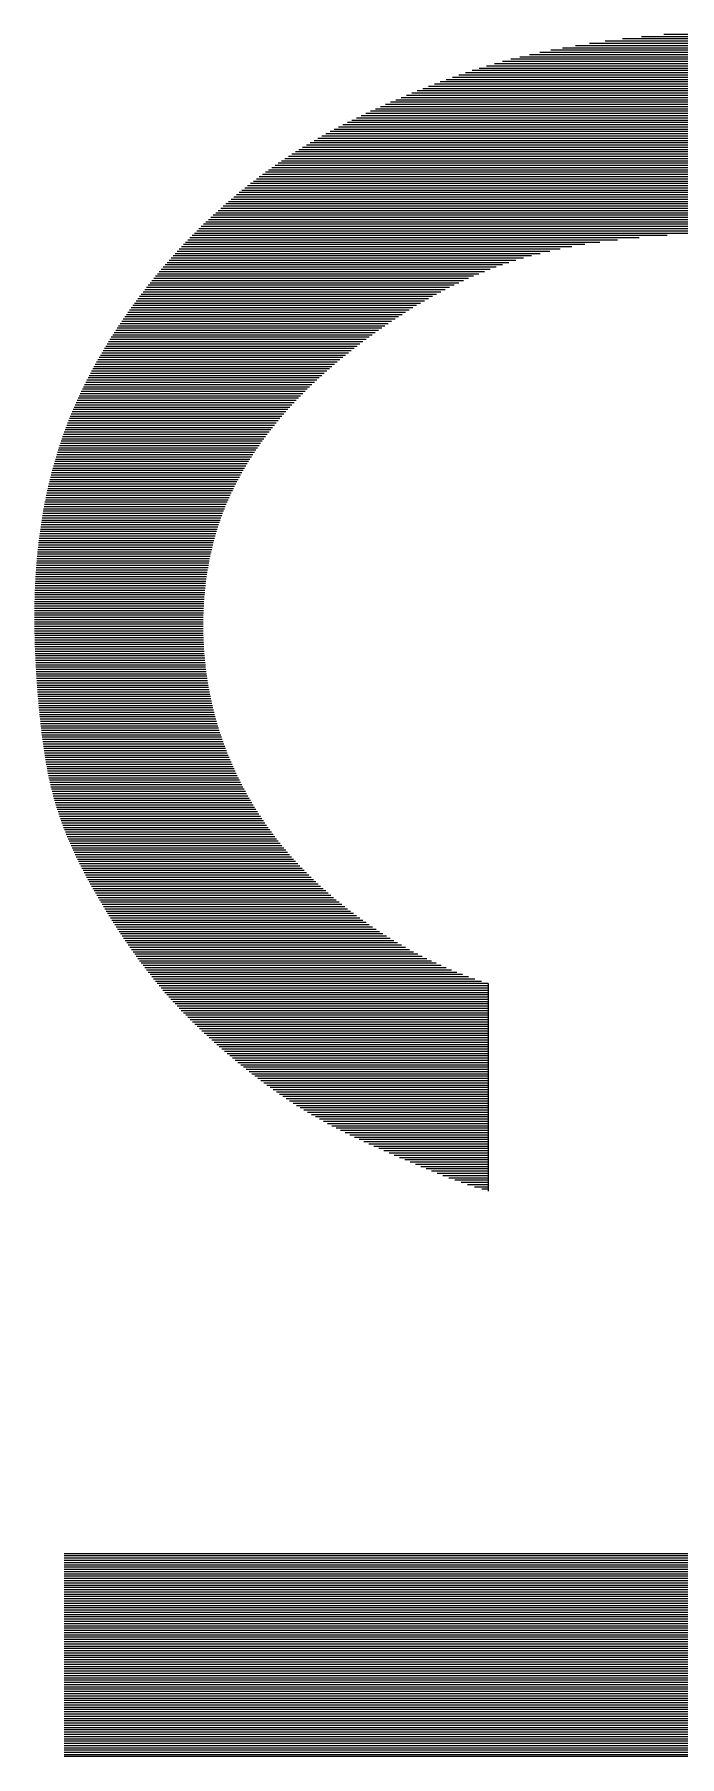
# Model space of a CAD drawing. Extents: x -2502 to 14741, y -2417 to 9756.
# Drawn here: x 8774.1 to 8793.4, y 1198.7 to 1250.1 of the extents above; entities that cross this region are included whole.
import ezdxf
from ezdxf.enums import TextEntityAlignment as Align
from ezdxf.xclip import XClip

# ---------------------------------------------------------------- set-up
doc = ezdxf.new("R2010")
doc.units = 0
doc.header["$LTSCALE"] = 60
doc.header["$MEASUREMENT"] = 0
doc.header["$XCLIPFRAME"] = 0
doc.layers.get('0').update_dxf_attribs({"linetype": 'CONTINUOUS'})
doc.layers.add('2017_67-102$0$RLA-FORMATO', color=7, linetype='CONTINUOUS')
doc.layers.add('2017_67-102$0$RLA-LOGO', color=7, linetype='CONTINUOUS')
doc.styles.add('2017_67-102$0$ROMAND', font='romand', dxfattribs={"height": 31.5})
doc.styles.add('2017_67-102$0$ROMANS', font='ROMANS.shx', dxfattribs={"height": 16.875})

# ---------------------------------------------------------------- blocks, each defined once
blk = doc.blocks.new('2017_67-102$0$viñeta-rl')
at = {"layer": '2017_67-102$0$RLA-LOGO', "color": 8, "true_color": 0x707070}
for p, q in [((-150.544, 241.71), (-150.544, 278.847)), ((-150.499, 241.71), (-150.499, 278.847)), ((-150.454, 241.71), (-150.454, 278.847)), ((-150.409, 241.71), (-150.409, 278.847)), ((-150.364, 241.71), (-150.364, 278.847)), ((-150.319, 241.71), (-150.319, 278.847)), ((-150.274, 241.71), (-150.274, 278.847)), ((-150.229, 241.71), (-150.229, 278.847)), ((-150.184, 241.71), (-150.184, 278.847)), ((-150.139, 241.71), (-150.139, 278.847)), ((-150.094, 241.71), (-150.094, 278.847)), ((-150.049, 241.71), (-150.049, 278.847)), ((-150.004, 241.71), (-150.004, 278.847)), ((-149.959, 241.71), (-149.959, 278.847)), ((-149.914, 241.71), (-149.914, 278.847)), ((-149.869, 241.71), (-149.869, 278.847)), ((-149.824, 241.71), (-149.824, 278.847)), ((-149.779, 241.71), (-149.779, 278.847)), ((-149.734, 241.71), (-149.734, 278.847)), ((-149.689, 241.71), (-149.689, 278.847)), ((-149.644, 241.71), (-149.644, 278.847)), ((-149.599, 241.71), (-149.599, 278.847)), ((-149.554, 241.71), (-149.554, 278.847)), ((-149.509, 241.71), (-149.509, 278.847)), ((-149.464, 241.71), (-149.464, 278.847)), ((-149.419, 241.71), (-149.419, 278.847)), ((-149.374, 241.71), (-149.374, 278.847)), ((-149.329, 241.71), (-149.329, 278.847)), ((-149.284, 241.71), (-149.284, 278.847)), ((-149.239, 241.71), (-149.239, 278.847)), ((-149.194, 241.71), (-149.194, 278.847)), ((-149.149, 241.71), (-149.149, 278.847)), ((-149.104, 241.71), (-149.104, 278.847)), ((-149.059, 241.71), (-149.059, 278.847)), ((-149.014, 241.71), (-149.014, 278.847)), ((-148.969, 241.71), (-148.969, 278.847)), ((-148.924, 241.71), (-148.924, 278.847)), ((-148.879, 241.71), (-148.879, 278.847)), ((-148.834, 241.71), (-148.834, 278.847)), ((-148.789, 241.71), (-148.789, 278.847)), ((-148.744, 241.71), (-148.744, 278.847)), ((-148.699, 241.71), (-148.699, 278.847)), ((-148.654, 241.71), (-148.654, 278.847)), ((-148.609, 241.71), (-148.609, 278.847)), ((-148.564, 241.71), (-148.564, 278.847)), ((-148.519, 241.71), (-148.519, 278.847)), ((-148.474, 241.71), (-148.474, 278.847)), ((-148.429, 241.71), (-148.429, 278.847)), ((-148.384, 241.71), (-148.384, 278.847)), ((-148.339, 241.71), (-148.339, 278.847)), ((-148.294, 241.71), (-148.294, 278.847)), ((-148.249, 241.71), (-148.249, 278.847)), ((-148.204, 241.71), (-148.204, 278.847)), ((-148.159, 241.71), (-148.159, 278.847)), ((-148.114, 241.71), (-148.114, 278.847)), ((-148.069, 241.71), (-148.069, 278.847)), ((-148.024, 241.71), (-148.024, 278.847)), ((-147.979, 241.71), (-147.979, 278.847)), ((-147.934, 241.71), (-147.934, 278.847)), ((-147.889, 241.71), (-147.889, 278.847)), ((-147.844, 241.71), (-147.844, 278.847)), ((-147.799, 241.71), (-147.799, 278.847)), ((-147.754, 241.71), (-147.754, 278.847)), ((-147.709, 241.71), (-147.709, 278.847)), ((-147.664, 241.71), (-147.664, 278.847)), ((-147.619, 241.71), (-147.619, 278.847)), ((-147.574, 241.71), (-147.574, 278.847)), ((-147.529, 241.71), (-147.529, 278.847)), ((-147.484, 241.71), (-147.484, 278.847)), ((-147.439, 241.71), (-147.439, 278.847)), ((-147.394, 241.71), (-147.394, 278.847)), ((-147.349, 241.71), (-147.349, 278.847)), ((-147.304, 241.71), (-147.304, 278.847)), ((-147.259, 241.71), (-147.259, 278.847)), ((-147.214, 241.71), (-147.214, 278.847)), ((-147.169, 241.71), (-147.169, 278.847)), ((-147.124, 241.71), (-147.124, 278.847)), ((-147.079, 241.71), (-147.079, 278.847)), ((-147.034, 241.71), (-147.034, 278.847)), ((-146.989, 241.71), (-146.989, 278.847)), ((-146.944, 241.71), (-146.944, 278.847)), ((-146.899, 241.71), (-146.899, 278.847)), ((-146.854, 241.71), (-146.854, 278.847)), ((-146.809, 241.71), (-146.809, 278.847)), ((-146.764, 241.71), (-146.764, 278.847)), ((-146.719, 241.71), (-146.719, 278.847)), ((-146.674, 241.71), (-146.674, 278.847)), ((-146.629, 241.71), (-146.629, 278.847)), ((-146.584, 241.71), (-146.584, 278.847)), ((-146.539, 241.71), (-146.539, 278.847)), ((-146.498, 278.847), (-146.498, 241.71))]:
    blk.add_line(p, q, dxfattribs=at)
at = {"layer": '2017_67-102$0$RLA-LOGO', "color": 9, "true_color": 0xc0c0c0}
for p, q in [((-177.053, 266.124), (-177.053, 244.535)), ((-177.008, 266.173), (-177.008, 244.488)), ((-176.963, 266.221), (-176.963, 244.441)), ((-176.918, 266.269), (-176.918, 244.395)), ((-176.873, 266.317), (-176.873, 244.35)), ((-176.828, 266.364), (-176.828, 244.305)), ((-177.368, 265.766), (-177.368, 244.878)), ((-177.323, 265.819), (-177.323, 244.828)), ((-177.278, 265.871), (-177.278, 244.778)), ((-177.233, 265.922), (-177.233, 244.728)), ((-177.188, 265.974), (-177.188, 244.679)), ((-177.143, 266.024), (-177.143, 244.63)), ((-177.098, 266.074), (-177.098, 244.582)), ((-177.638, 265.438), (-177.638, 245.196)), ((-177.593, 265.494), (-177.593, 245.141)), ((-177.548, 265.55), (-177.548, 245.087)), ((-177.503, 265.604), (-177.503, 245.034)), ((-177.458, 265.659), (-177.458, 244.982)), ((-177.413, 265.713), (-177.413, 244.93)), ((-177.908, 265.09), (-177.908, 245.538)), ((-177.863, 265.149), (-177.863, 245.479)), ((-177.818, 265.208), (-177.818, 245.421)), ((-177.773, 265.267), (-177.773, 245.363)), ((-177.728, 265.324), (-177.728, 245.307)), ((-177.683, 265.381), (-177.683, 245.251)), ((-178.133, 264.784), (-178.133, 245.845)), ((-178.088, 264.846), (-178.088, 245.781)), ((-178.043, 264.908), (-178.043, 245.719)), ((-177.998, 264.969), (-177.998, 245.658)), ((-177.953, 265.03), (-177.953, 245.597)), ((-178.403, 264.394), (-178.403, 246.244)), ((-178.358, 264.461), (-178.358, 246.175)), ((-178.313, 264.527), (-178.313, 246.107)), ((-178.268, 264.592), (-178.268, 246.04)), ((-178.223, 264.657), (-178.223, 245.974)), ((-178.178, 264.721), (-178.178, 245.909)), ((-178.628, 264.046), (-178.628, 246.609)), ((-178.583, 264.117), (-178.583, 246.534)), ((-178.538, 264.188), (-178.538, 246.459)), ((-178.493, 264.257), (-178.493, 246.386)), ((-178.448, 264.326), (-178.448, 246.315)), ((-178.808, 263.748), (-178.808, 246.924)), ((-178.763, 263.824), (-178.763, 246.844)), ((-178.718, 263.899), (-178.718, 246.764)), ((-178.673, 263.973), (-178.673, 246.686)), ((-178.988, 263.43), (-178.988, 247.262)), ((-178.943, 263.512), (-178.943, 247.176)), ((-178.898, 263.592), (-178.898, 247.09)), ((-178.853, 263.671), (-178.853, 247.007)), ((-179.168, 263.086), (-179.168, 247.624)), ((-179.123, 263.175), (-179.123, 247.531)), ((-179.078, 263.262), (-179.078, 247.44)), ((-179.033, 263.347), (-179.033, 247.35)), ((-179.348, 262.709), (-179.348, 248.009)), ((-179.303, 262.807), (-179.303, 247.911)), ((-179.258, 262.903), (-179.258, 247.813)), ((-179.213, 262.996), (-179.213, 247.718)), ((-179.483, 262.397), (-179.483, 248.314)), ((-179.438, 262.504), (-179.438, 248.211)), ((-179.393, 262.608), (-179.393, 248.109)), ((-179.618, 262.057), (-179.618, 248.633)), ((-179.573, 262.174), (-179.573, 248.525)), ((-179.528, 262.287), (-179.528, 248.419)), ((-179.753, 261.684), (-179.753, 248.966)), ((-179.708, 261.813), (-179.708, 248.853)), ((-179.663, 261.937), (-179.663, 248.742)), ((-179.843, 261.416), (-179.843, 249.2)), ((-179.798, 261.552), (-179.798, 249.082)), ((-179.978, 260.978), (-179.978, 249.571)), ((-179.933, 261.129), (-179.933, 249.444)), ((-179.888, 261.274), (-179.888, 249.32)), ((-180.068, 260.662), (-180.068, 249.837)), ((-180.023, 260.823), (-180.023, 249.702)), ((-180.158, 260.326), (-180.158, 250.123)), ((-180.113, 260.497), (-180.113, 249.977)), ((-180.248, 259.97), (-180.248, 250.436)), ((-180.203, 260.151), (-180.203, 250.276)), ((-180.338, 259.595), (-180.338, 250.785)), ((-180.293, 259.785), (-180.293, 250.606)), ((-180.383, 259.401), (-180.383, 250.976)), ((-180.473, 258.998), (-180.473, 251.4)), ((-180.428, 259.202), (-180.428, 251.18)), ((-180.563, 258.565), (-180.563, 251.893)), ((-180.518, 258.786), (-180.518, 251.636)), ((-180.608, 258.333), (-180.608, 252.173)), ((-180.653, 258.085), (-180.653, 252.482)), ((-180.698, 257.816), (-180.698, 252.825)), ((-180.743, 257.517), (-180.743, 253.209)), ((-180.788, 257.169), (-180.788, 253.653)), ((-176.783, 253.719), (-176.783, 244.26)), ((-176.738, 253.162), (-176.738, 244.216)), ((-176.693, 252.731), (-176.693, 244.173)), ((-176.648, 252.377), (-176.648, 244.13)), ((-176.603, 252.077), (-176.603, 244.087)), ((-176.558, 251.816), (-176.558, 244.045)), ((-176.513, 251.586), (-176.513, 244.003)), ((-176.468, 251.378), (-176.468, 243.961)), ((-176.423, 251.19), (-176.423, 243.92)), ((-176.378, 251.016), (-176.378, 243.879)), ((-176.333, 250.856), (-176.333, 243.839)), ((-176.288, 250.707), (-176.288, 243.799)), ((-176.243, 250.567), (-176.243, 243.76)), ((-176.198, 250.436), (-176.198, 243.721)), ((-176.153, 250.311), (-176.153, 243.682)), ((-176.108, 250.192), (-176.108, 243.644)), ((-176.063, 250.078), (-176.063, 243.606)), ((-161.933, 250.023), (-161.933, 243.529)), ((-161.892, 250.152), (-157.756, 250.152)), ((-161.888, 250.152), (-161.888, 243.566)), ((-161.843, 250.152), (-161.843, 243.603)), ((-161.798, 250.152), (-161.798, 243.641)), ((-161.753, 250.152), (-161.753, 243.679)), ((-161.708, 250.152), (-161.708, 243.718)), ((-161.663, 250.152), (-161.663, 243.757)), ((-161.618, 250.152), (-161.618, 243.796)), ((-161.573, 250.152), (-161.573, 243.836)), ((-161.528, 250.152), (-161.528, 243.877)), ((-161.483, 250.152), (-161.483, 243.918)), ((-161.438, 250.152), (-161.438, 243.96)), ((-161.393, 250.152), (-161.393, 244.002)), ((-161.348, 250.152), (-161.348, 244.044)), ((-161.303, 250.152), (-161.303, 244.088)), ((-161.258, 250.152), (-161.258, 244.131)), ((-161.213, 250.152), (-161.213, 244.176)), ((-161.168, 250.152), (-161.168, 244.221)), ((-161.123, 250.152), (-161.123, 244.266)), ((-161.078, 250.152), (-161.078, 244.312)), ((-161.033, 250.152), (-161.033, 244.358)), ((-160.988, 250.152), (-160.988, 244.405)), ((-160.943, 250.152), (-160.943, 244.453)), ((-160.898, 250.152), (-160.898, 244.501)), ((-160.853, 250.152), (-160.853, 244.549)), ((-160.808, 250.152), (-160.808, 244.598)), ((-160.763, 250.152), (-160.763, 244.648)), ((-160.718, 250.152), (-160.718, 244.698)), ((-160.673, 250.152), (-160.673, 244.749)), ((-160.628, 250.152), (-160.628, 244.8)), ((-160.583, 250.152), (-160.583, 244.851)), ((-160.538, 250.152), (-160.538, 244.903)), ((-160.493, 250.152), (-160.493, 244.956)), ((-160.448, 250.152), (-160.448, 245.009)), ((-160.403, 250.152), (-160.403, 245.062)), ((-160.358, 250.152), (-160.358, 245.116)), ((-160.313, 250.152), (-160.313, 245.171)), ((-160.268, 250.152), (-160.268, 245.226)), ((-160.223, 250.152), (-160.223, 245.281)), ((-160.178, 250.152), (-160.178, 245.337)), ((-160.133, 250.152), (-160.133, 245.394)), ((-160.088, 250.152), (-160.088, 245.451)), ((-160.043, 250.152), (-160.043, 245.509)), ((-159.998, 250.152), (-159.998, 245.568)), ((-159.953, 250.152), (-159.953, 245.627)), ((-159.908, 250.152), (-159.908, 245.688)), ((-159.863, 250.152), (-159.863, 245.748)), ((-159.818, 250.152), (-159.818, 245.81)), ((-159.773, 250.152), (-159.773, 245.873)), ((-159.728, 250.152), (-159.728, 245.936)), ((-159.683, 250.152), (-159.683, 246.001)), ((-159.638, 250.152), (-159.638, 246.066)), ((-159.593, 250.152), (-159.593, 246.133)), ((-159.548, 250.152), (-159.548, 246.2)), ((-159.503, 250.152), (-159.503, 246.269)), ((-159.458, 250.152), (-159.458, 246.34)), ((-159.413, 250.152), (-159.413, 246.411)), ((-159.368, 250.152), (-159.368, 246.484)), ((-159.323, 250.152), (-159.323, 246.559)), ((-159.278, 250.152), (-159.278, 246.635)), ((-159.233, 250.152), (-159.233, 246.713)), ((-159.188, 250.152), (-159.188, 246.792)), ((-159.143, 250.152), (-159.143, 246.873)), ((-159.098, 250.152), (-159.098, 246.956)), ((-159.053, 250.152), (-159.053, 247.041)), ((-159.008, 250.152), (-159.008, 247.127)), ((-158.963, 250.152), (-158.963, 247.215)), ((-158.918, 250.152), (-158.918, 247.305)), ((-158.873, 250.152), (-158.873, 247.397)), ((-158.828, 250.152), (-158.828, 247.489)), ((-158.783, 250.152), (-158.783, 247.584)), ((-158.738, 250.152), (-158.738, 247.68)), ((-158.693, 250.152), (-158.693, 247.778)), ((-158.648, 250.152), (-158.648, 247.877)), ((-158.603, 250.152), (-158.603, 247.977)), ((-158.558, 250.152), (-158.558, 248.078)), ((-158.513, 250.152), (-158.513, 248.181)), ((-158.468, 250.152), (-158.468, 248.284)), ((-158.423, 250.152), (-158.423, 248.388)), ((-158.378, 250.152), (-158.378, 248.493)), ((-158.333, 250.152), (-158.333, 248.598)), ((-158.288, 250.152), (-158.288, 248.704)), ((-158.243, 250.152), (-158.243, 248.811)), ((-158.198, 250.152), (-158.198, 248.919)), ((-158.153, 250.152), (-158.153, 249.028)), ((-158.108, 250.152), (-158.108, 249.14)), ((-158.063, 250.152), (-158.063, 249.253)), ((-158.018, 250.152), (-158.018, 249.37)), ((-157.973, 250.152), (-157.973, 249.49)), ((-157.928, 250.152), (-157.928, 249.614)), ((-157.883, 250.152), (-157.883, 249.744)), ((-157.838, 250.152), (-157.838, 249.88)), ((-157.793, 250.152), (-157.793, 250.025)), ((-176.018, 249.969), (-176.018, 243.568)), ((-175.973, 249.863), (-175.973, 243.531)), ((-175.928, 249.761), (-175.928, 243.494)), ((-175.883, 249.663), (-175.883, 243.458)), ((-162.068, 249.644), (-162.068, 243.421)), ((-162.023, 249.763), (-162.023, 243.456)), ((-161.978, 249.889), (-161.978, 243.492)), ((-175.838, 249.567), (-175.838, 243.422)), ((-175.793, 249.474), (-175.793, 243.386)), ((-175.748, 249.383), (-175.748, 243.35)), ((-175.703, 249.295), (-175.703, 243.315)), ((-162.203, 249.315), (-162.203, 243.316)), ((-162.158, 249.42), (-162.158, 243.35)), ((-162.113, 249.53), (-162.113, 243.385)), ((-175.658, 249.209), (-175.658, 243.281)), ((-175.613, 249.125), (-175.613, 243.246)), ((-175.568, 249.042), (-175.568, 243.212)), ((-175.523, 248.962), (-175.523, 243.178)), ((-162.338, 249.022), (-162.338, 243.214)), ((-162.293, 249.116), (-162.293, 243.247)), ((-162.248, 249.214), (-162.248, 243.281)), ((-175.478, 248.883), (-175.478, 243.145)), ((-175.433, 248.805), (-175.433, 243.111)), ((-175.388, 248.729), (-175.388, 243.079)), ((-175.343, 248.655), (-175.343, 243.046)), ((-162.518, 248.669), (-162.518, 243.083)), ((-162.473, 248.754), (-162.473, 243.115)), ((-162.428, 248.841), (-162.428, 243.148)), ((-162.383, 248.93), (-162.383, 243.181)), ((-175.298, 248.581), (-175.298, 243.014)), ((-175.253, 248.509), (-175.253, 242.982)), ((-175.208, 248.438), (-175.208, 242.95)), ((-175.163, 248.368), (-175.163, 242.919)), ((-175.118, 248.299), (-175.118, 242.888)), ((-162.743, 248.275), (-162.743, 242.926)), ((-162.698, 248.351), (-162.698, 242.957)), ((-162.653, 248.428), (-162.653, 242.988)), ((-162.608, 248.506), (-162.608, 243.019)), ((-162.563, 248.587), (-162.563, 243.051)), ((-175.073, 248.231), (-175.073, 242.857)), ((-175.028, 248.165), (-175.028, 242.827)), ((-174.983, 248.099), (-174.983, 242.796)), ((-174.938, 248.034), (-174.938, 242.767)), ((-174.893, 247.97), (-174.893, 242.737)), ((-162.968, 247.92), (-162.968, 242.776)), ((-162.923, 247.988), (-162.923, 242.805)), ((-162.878, 248.058), (-162.878, 242.835)), ((-162.833, 248.129), (-162.833, 242.865)), ((-162.788, 248.201), (-162.788, 242.895)), ((-174.848, 247.906), (-174.848, 242.708)), ((-174.803, 247.844), (-174.803, 242.679)), ((-174.758, 247.782), (-174.758, 242.65)), ((-174.713, 247.721), (-174.713, 242.622)), ((-174.668, 247.661), (-174.668, 242.594)), ((-174.623, 247.601), (-174.623, 242.566)), ((-163.193, 247.595), (-163.193, 242.632)), ((-163.148, 247.658), (-163.148, 242.66)), ((-163.103, 247.721), (-163.103, 242.689)), ((-163.058, 247.786), (-163.058, 242.717)), ((-163.013, 247.853), (-163.013, 242.746)), ((-174.578, 247.542), (-174.578, 242.539)), ((-174.533, 247.484), (-174.533, 242.512)), ((-174.488, 247.426), (-174.488, 242.485)), ((-174.443, 247.37), (-174.443, 242.458)), ((-174.398, 247.313), (-174.398, 242.432)), ((-174.353, 247.258), (-174.353, 242.406)), ((-163.463, 247.239), (-163.463, 242.466)), ((-163.418, 247.296), (-163.418, 242.493)), ((-163.373, 247.354), (-163.373, 242.52)), ((-163.328, 247.413), (-163.328, 242.548)), ((-163.283, 247.472), (-163.283, 242.576)), ((-163.238, 247.533), (-163.238, 242.603)), ((-174.308, 247.203), (-174.308, 242.381)), ((-174.263, 247.149), (-174.263, 242.355)), ((-174.218, 247.096), (-174.218, 242.33)), ((-174.173, 247.043), (-174.173, 242.305)), ((-174.128, 246.991), (-174.128, 242.281)), ((-174.083, 246.94), (-174.083, 242.257)), ((-163.733, 246.918), (-163.733, 242.308)), ((-163.688, 246.969), (-163.688, 242.334)), ((-163.643, 247.021), (-163.643, 242.36)), ((-163.598, 247.075), (-163.598, 242.386)), ((-163.553, 247.129), (-163.553, 242.412)), ((-163.508, 247.184), (-163.508, 242.439)), ((-174.038, 246.889), (-174.038, 242.233)), ((-173.993, 246.839), (-173.993, 242.209)), ((-173.948, 246.789), (-173.948, 242.186)), ((-173.903, 246.741), (-173.903, 242.163)), ((-173.858, 246.693), (-173.858, 242.14)), ((-173.813, 246.645), (-173.813, 242.118)), ((-173.768, 246.598), (-173.768, 242.096)), ((-173.723, 246.552), (-173.723, 242.074)), ((-164.048, 246.58), (-164.048, 242.135)), ((-164.003, 246.626), (-164.003, 242.159)), ((-163.958, 246.673), (-163.958, 242.183)), ((-163.913, 246.72), (-163.913, 242.208)), ((-163.868, 246.768), (-163.868, 242.232)), ((-163.823, 246.817), (-163.823, 242.257)), ((-163.778, 246.867), (-163.778, 242.283)), ((-173.678, 246.507), (-173.678, 242.052)), ((-173.633, 246.462), (-173.633, 242.031)), ((-173.588, 246.417), (-173.588, 242.01)), ((-173.543, 246.374), (-173.543, 241.989)), ((-173.498, 246.331), (-173.498, 241.969)), ((-173.453, 246.288), (-173.453, 241.949)), ((-173.408, 246.246), (-173.408, 241.929)), ((-173.363, 246.205), (-173.363, 241.909)), ((-164.408, 246.238), (-164.408, 241.953)), ((-164.363, 246.279), (-164.363, 241.975)), ((-164.318, 246.32), (-164.318, 241.997)), ((-164.273, 246.361), (-164.273, 242.019)), ((-164.228, 246.404), (-164.228, 242.042)), ((-164.183, 246.447), (-164.183, 242.065)), ((-164.138, 246.49), (-164.138, 242.088)), ((-164.093, 246.535), (-164.093, 242.111)), ((-173.318, 246.165), (-173.318, 241.89)), ((-173.273, 246.124), (-173.273, 241.871)), ((-173.228, 246.085), (-173.228, 241.852)), ((-173.183, 246.046), (-173.183, 241.834)), ((-173.138, 246.008), (-173.138, 241.816)), ((-173.093, 245.97), (-173.093, 241.798)), ((-173.048, 245.933), (-173.048, 241.78)), ((-173.003, 245.896), (-173.003, 241.763)), ((-164.858, 245.87), (-164.858, 241.754)), ((-164.813, 245.904), (-164.813, 241.773)), ((-164.768, 245.939), (-164.768, 241.791)), ((-164.723, 245.974), (-164.723, 241.81)), ((-164.678, 246.01), (-164.678, 241.83)), ((-164.633, 246.047), (-164.633, 241.85)), ((-164.588, 246.084), (-164.588, 241.87)), ((-164.543, 246.122), (-164.543, 241.89)), ((-164.498, 246.16), (-164.498, 241.911)), ((-164.453, 246.199), (-164.453, 241.932)), ((-172.958, 245.86), (-172.958, 241.746)), ((-172.913, 245.825), (-172.913, 241.729)), ((-172.868, 245.79), (-172.868, 241.713)), ((-172.823, 245.755), (-172.823, 241.697)), ((-172.778, 245.721), (-172.778, 241.681)), ((-172.733, 245.688), (-172.733, 241.665)), ((-172.688, 245.655), (-172.688, 241.65)), ((-172.643, 245.623), (-172.643, 241.635)), ((-172.598, 245.591), (-172.598, 241.62)), ((-172.553, 245.56), (-172.553, 241.605)), ((-172.508, 245.529), (-172.508, 241.591)), ((-165.353, 245.53), (-165.353, 241.574)), ((-165.308, 245.558), (-165.308, 241.589)), ((-165.263, 245.587), (-165.263, 241.604)), ((-165.218, 245.617), (-165.218, 241.619)), ((-165.173, 245.646), (-165.173, 241.635)), ((-165.128, 245.677), (-165.128, 241.651)), ((-165.083, 245.708), (-165.083, 241.667)), ((-165.038, 245.739), (-165.038, 241.684)), ((-164.993, 245.771), (-164.993, 241.701)), ((-164.948, 245.804), (-164.948, 241.718)), ((-164.903, 245.837), (-164.903, 241.736)), ((-172.463, 245.499), (-172.463, 241.577)), ((-172.418, 245.469), (-172.418, 241.563)), ((-172.373, 245.44), (-172.373, 241.55)), ((-172.328, 245.411), (-172.328, 241.537)), ((-172.283, 245.383), (-172.283, 241.524)), ((-172.238, 245.355), (-172.238, 241.511)), ((-172.193, 245.328), (-172.193, 241.498)), ((-172.148, 245.301), (-172.148, 241.486)), ((-172.103, 245.275), (-172.103, 241.474)), ((-172.058, 245.249), (-172.058, 241.462)), ((-172.013, 245.224), (-172.013, 241.45)), ((-171.968, 245.199), (-171.968, 241.439)), ((-165.983, 245.179), (-165.983, 241.408)), ((-165.938, 245.201), (-165.938, 241.418)), ((-165.893, 245.224), (-165.893, 241.428)), ((-165.848, 245.247), (-165.848, 241.438)), ((-165.803, 245.27), (-165.803, 241.449)), ((-165.758, 245.294), (-165.758, 241.46)), ((-165.713, 245.319), (-165.713, 241.471)), ((-165.668, 245.344), (-165.668, 241.483)), ((-165.623, 245.369), (-165.623, 241.495)), ((-165.578, 245.395), (-165.578, 241.507)), ((-165.533, 245.421), (-165.533, 241.52)), ((-165.488, 245.447), (-165.488, 241.533)), ((-165.443, 245.474), (-165.443, 241.546)), ((-165.398, 245.502), (-165.398, 241.56)), ((-171.923, 245.175), (-171.923, 241.428)), ((-171.878, 245.151), (-171.878, 241.417)), ((-171.833, 245.127), (-171.833, 241.406)), ((-171.788, 245.104), (-171.788, 241.396)), ((-171.743, 245.082), (-171.743, 241.386)), ((-171.698, 245.06), (-171.698, 241.376)), ((-171.653, 245.039), (-171.653, 241.366)), ((-171.608, 245.018), (-171.608, 241.356)), ((-171.563, 244.997), (-171.563, 241.347)), ((-171.518, 244.977), (-171.518, 241.338)), ((-171.473, 244.957), (-171.473, 241.329)), ((-171.428, 244.938), (-171.428, 241.32)), ((-171.383, 244.92), (-171.383, 241.312)), ((-171.338, 244.902), (-171.338, 241.303)), ((-171.293, 244.884), (-171.293, 241.295)), ((-171.248, 244.866), (-171.248, 241.287)), ((-171.203, 244.85), (-171.203, 241.28)), ((-171.158, 244.833), (-171.158, 241.272)), ((-166.793, 244.843), (-166.793, 241.273)), ((-166.748, 244.858), (-166.748, 241.279)), ((-166.703, 244.874), (-166.703, 241.285)), ((-166.658, 244.89), (-166.658, 241.291)), ((-166.613, 244.907), (-166.613, 241.297)), ((-166.568, 244.924), (-166.568, 241.304)), ((-166.523, 244.941), (-166.523, 241.31)), ((-166.478, 244.959), (-166.478, 241.317)), ((-166.433, 244.977), (-166.433, 241.324)), ((-166.388, 244.996), (-166.388, 241.332)), ((-166.343, 245.014), (-166.343, 241.339)), ((-166.298, 245.034), (-166.298, 241.347)), ((-166.253, 245.053), (-166.253, 241.355)), ((-166.208, 245.073), (-166.208, 241.363)), ((-166.163, 245.093), (-166.163, 241.371)), ((-166.118, 245.114), (-166.118, 241.38)), ((-166.073, 245.135), (-166.073, 241.389)), ((-166.028, 245.157), (-166.028, 241.398)), ((-171.113, 244.817), (-171.113, 241.265)), ((-171.068, 244.802), (-171.068, 241.258)), ((-171.023, 244.787), (-171.023, 241.251)), ((-170.978, 244.772), (-170.978, 241.244)), ((-170.933, 244.758), (-170.933, 241.238)), ((-170.888, 244.744), (-170.888, 241.231)), ((-170.843, 244.731), (-170.843, 241.225)), ((-170.798, 244.718), (-170.798, 241.219)), ((-170.753, 244.705), (-170.753, 241.214)), ((-170.708, 244.693), (-170.708, 241.208)), ((-170.663, 244.681), (-170.663, 241.203)), ((-170.618, 244.67), (-170.618, 241.197)), ((-170.573, 244.658), (-170.573, 241.192)), ((-170.528, 244.648), (-170.528, 241.188)), ((-170.483, 244.637), (-170.483, 241.183)), ((-170.438, 244.627), (-170.438, 241.178)), ((-170.393, 244.618), (-170.393, 241.174)), ((-170.348, 244.608), (-170.348, 241.17)), ((-170.303, 244.599), (-170.303, 241.166)), ((-170.258, 244.591), (-170.258, 241.162)), ((-170.213, 244.583), (-170.213, 241.159)), ((-170.168, 244.575), (-170.168, 241.155)), ((-170.123, 244.567), (-170.123, 241.152)), ((-170.078, 244.56), (-170.078, 241.149)), ((-170.033, 244.553), (-170.033, 241.146)), ((-169.988, 244.546), (-169.988, 241.143)), ((-169.943, 244.54), (-169.943, 241.141)), ((-169.898, 244.534), (-169.898, 241.138)), ((-169.853, 244.528), (-169.853, 241.136)), ((-169.808, 244.523), (-169.808, 241.134)), ((-169.763, 244.518), (-169.763, 241.132)), ((-169.718, 244.513), (-169.718, 241.13)), ((-169.673, 244.509), (-169.673, 241.128)), ((-169.628, 244.505), (-169.628, 241.127)), ((-169.583, 244.501), (-169.583, 241.125)), ((-169.538, 244.498), (-169.538, 241.124)), ((-169.493, 244.495), (-169.493, 241.123)), ((-169.448, 244.492), (-169.448, 241.122)), ((-168.593, 244.492), (-168.593, 241.13)), ((-168.548, 244.495), (-168.548, 241.132)), ((-168.503, 244.498), (-168.503, 241.134)), ((-168.458, 244.501), (-168.458, 241.136)), ((-168.413, 244.505), (-168.413, 241.138)), ((-168.368, 244.509), (-168.368, 241.14)), ((-168.323, 244.513), (-168.323, 241.142)), ((-168.278, 244.518), (-168.278, 241.144)), ((-168.233, 244.523), (-168.233, 241.147)), ((-168.188, 244.528), (-168.188, 241.149)), ((-168.143, 244.533), (-168.143, 241.152)), ((-168.098, 244.539), (-168.098, 241.154)), ((-168.053, 244.545), (-168.053, 241.157)), ((-168.008, 244.552), (-168.008, 241.16)), ((-167.963, 244.558), (-167.963, 241.163)), ((-167.918, 244.565), (-167.918, 241.166)), ((-167.873, 244.573), (-167.873, 241.169)), ((-167.828, 244.58), (-167.828, 241.173)), ((-167.783, 244.588), (-167.783, 241.176)), ((-167.738, 244.596), (-167.738, 241.18)), ((-167.693, 244.605), (-167.693, 241.183)), ((-167.648, 244.614), (-167.648, 241.187)), ((-167.603, 244.623), (-167.603, 241.19)), ((-167.558, 244.632), (-167.558, 241.194)), ((-167.513, 244.642), (-167.513, 241.198)), ((-167.468, 244.652), (-167.468, 241.202)), ((-167.423, 244.662), (-167.423, 241.206)), ((-167.378, 244.673), (-167.378, 241.21)), ((-167.333, 244.684), (-167.333, 241.214)), ((-167.288, 244.695), (-167.288, 241.219)), ((-167.243, 244.707), (-167.243, 241.223)), ((-167.198, 244.719), (-167.198, 241.227)), ((-167.153, 244.732), (-167.153, 241.232)), ((-167.108, 244.744), (-167.108, 241.237)), ((-167.063, 244.757), (-167.063, 241.241)), ((-167.018, 244.771), (-167.018, 241.246)), ((-166.973, 244.784), (-166.973, 241.251)), ((-166.928, 244.799), (-166.928, 241.257)), ((-166.883, 244.813), (-166.883, 241.262)), ((-166.838, 244.828), (-166.838, 241.267)), ((-169.403, 244.489), (-169.403, 241.121)), ((-169.358, 244.487), (-169.358, 241.121)), ((-169.313, 244.485), (-169.313, 241.12)), ((-169.268, 244.483), (-169.268, 241.12)), ((-169.223, 244.482), (-169.223, 241.12)), ((-169.178, 244.481), (-169.178, 241.12)), ((-169.133, 244.48), (-169.133, 241.12)), ((-169.088, 244.479), (-169.088, 241.12)), ((-169.043, 244.479), (-169.043, 241.12)), ((-168.998, 244.479), (-168.998, 241.121)), ((-168.953, 244.479), (-168.953, 241.121)), ((-168.908, 244.48), (-168.908, 241.122)), ((-168.863, 244.481), (-168.863, 241.123)), ((-168.818, 244.482), (-168.818, 241.124)), ((-168.773, 244.483), (-168.773, 241.125)), ((-168.728, 244.485), (-168.728, 241.126)), ((-168.683, 244.487), (-168.683, 241.127)), ((-168.638, 244.489), (-168.638, 241.129))]:
    blk.add_line(p, q, dxfattribs=at)
at = {"layer": '2017_67-102$0$RLA-FORMATO', "color": 4, "style": '2017_67-102$0$ROMAND'}
for tag, p in [('DESAR', (-1255.783, 233.263)), ('PRELIM', (-1123.111, 233.263)), ('PROP', (-989.639, 233.263)), ('CONST', (-823.737, 233.263))]:
    blk.add_attdef(tag, p, '', height=16, dxfattribs=at)
at = {"layer": '2017_67-102$0$RLA-FORMATO', "color": 2, "style": '2017_67-102$0$ROMANS'}
for tag, p, height in [('REVNO1', (-1394.08, 180.648), 10), ('DETNO1', (-1358.401, 180.648), 10), ('FECHA1', (-880.483, 180.648), 10), ('REVNO2', (-1394.08, 155.648), 10), ('DETNO2', (-1358.401, 155.648), 10), ('FECHA2', (-880.483, 155.648), 10), ('REVNO3', (-1394.08, 130.649), 10), ('DETNO3', (-1358.401, 130.649), 10), ('FECHA3', (-880.483, 130.649), 10), ('REVNO4', (-1394.08, 105.649), 10), ('DETNO4', (-1358.401, 105.649), 10), ('FECHA4', (-880.483, 105.649), 10), ('REVNO5', (-1394.08, 80.649), 11.25), ('DETNO5', (-1358.401, 80.649), 10), ('FECHA5', (-880.483, 80.649), 10), ('REVNO6', (-1392.274, 55.649), 10), ('DETNO6', (-1356.594, 55.649), 10), ('FECHA6', (-878.676, 55.649), 10), ('INGENIERO', (-741.067, 33.399), 10), ('DIBUJANTE', (-571.615, 33.401), 10), ('REVNO7', (-1394.08, 30.65), 10), ('DETNO7', (-1358.401, 30.65), 10), ('FECHA7', (-880.483, 30.65), 10), ('REVNO8', (-1394.08, 8.603), 10), ('DETNO8', (-1358.401, 8.603), 10), ('FECHA8', (-880.483, 8.603), 10), ('PROYECTISTA', (-740.886, 4.812), 10), ('INGENIERO', (-568.569, 4.615), 10)]:
    blk.add_attdef(tag, p, '', height=height, dxfattribs=at)
for tag, p in [('PERSNO1', (-946.608, 180.648)), ('PERSNO2', (-946.608, 155.648)), ('PERSNO3', (-946.608, 130.649)), ('PERSNO4', (-946.608, 105.649)), ('PERSNO5', (-946.608, 80.649)), ('PERSNO6', (-946.608, 55.649)), ('PERSNO7', (-946.608, 30.65)), ('PERSNO8', (-946.608, 8.603))]:
    blk.add_attdef(tag, text='', height=10, dxfattribs=at).set_placement(p, align=Align.CENTER)
at = {"layer": '2017_67-102$0$RLA-FORMATO', "color": 5, "style": '2017_67-102$0$ROMAND'}
blk.add_attdef('PROYECTO', text='', height=16.9, dxfattribs=at).set_placement((-289.167, 165.033), align=Align.MIDDLE)
for tag, p in [('TITULO1', (-567.962, 108.18)), ('TITULO2', (-567.962, 74.225))]:
    blk.add_attdef(tag, p, '', height=20, dxfattribs=at)
at = {"layer": '2017_67-102$0$RLA-FORMATO', "color": 2, "style": '2017_67-102$0$ROMANS'}
for tag, p in [('NOMARCH', (-1424.041, 5.527)), ('FECHA', (-1406.947, 5.527))]:
    blk.add_attdef(tag, p, '', height=11.25, rotation=90, dxfattribs=at)
at = {"layer": '2017_67-102$0$RLA-FORMATO', "color": 5, "style": '2017_67-102$0$ROMAND', "width": 0.967839}
blk.add_attdef('NUMERO', text='', height=24, dxfattribs=at).set_placement((-290.268, 13.329), (-62.411, 13.329), align=Align.FIT)
at = {"layer": '2017_67-102$0$RLA-FORMATO', "color": 5, "style": '2017_67-102$0$ROMAND', "flags": 12}
blk.add_attdef('REVISION', text='', height=24, dxfattribs=at).set_placement((-24.501, 25.329), align=Align.MIDDLE)
blk = doc.blocks.new('2017_67-102')
at = {"layer": '2017_67-102$0$RLA-FORMATO', "xscale": 1.5, "yscale": 1.5, "zscale": 1.5, "rotation": 270}
blk.add_blockref('2017_67-102$0$viñeta-rl', (0, 0), dxfattribs=at)

msp = doc.modelspace()

# ---------------------------------------------------------------- block references
ref = msp.add_blockref('2017_67-102', (8412.406, 978.926))
XClip(ref).set_block_clipping_path([(-3687.0188045871, -2187.7762680597), (2000.0933418176, 1123.9194592869)])

doc.saveas('drawing.dxf')
